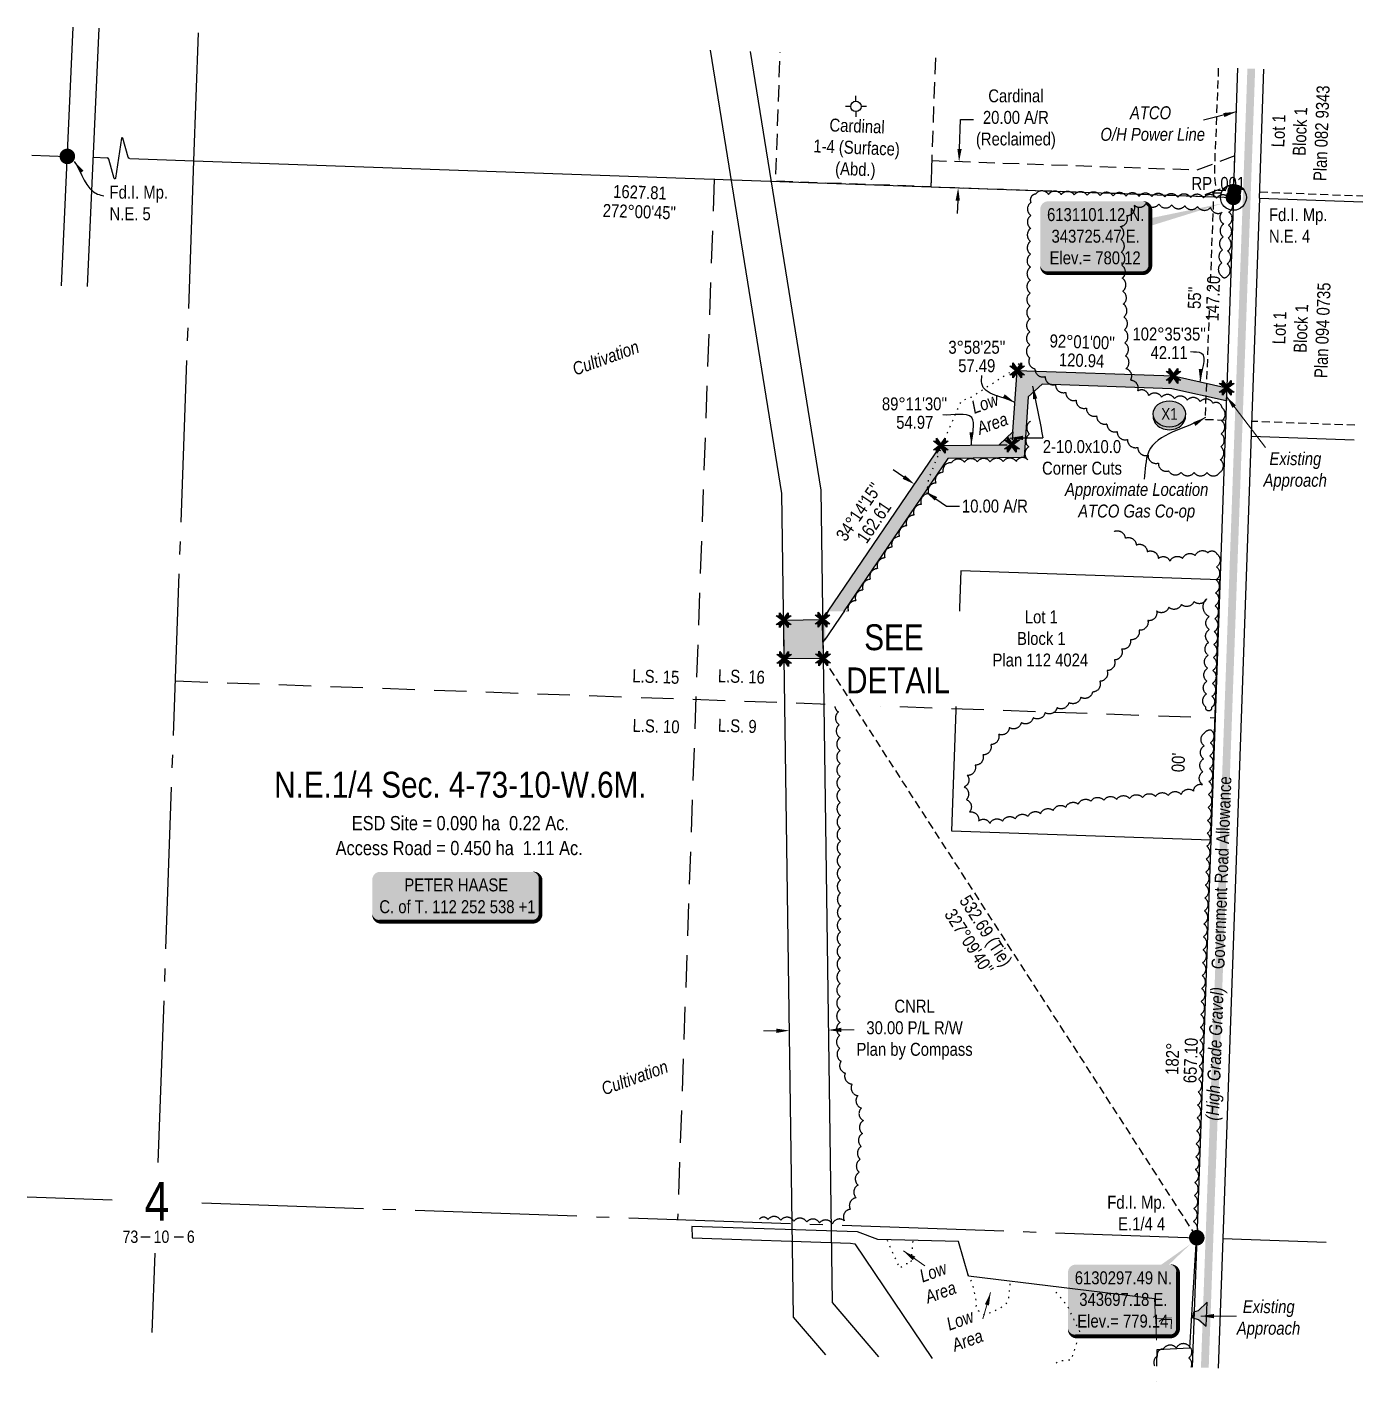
# Model space of a CAD drawing. Extents: x 342793 to 344772, y 6130186 to 6132169.
# Drawn here: x 342793 to 343826, y 6130186 to 6131233 of the extents above; entities that cross this region are included whole.
import ezdxf
from ezdxf.enums import TextEntityAlignment as Align

# ---------------------------------------------------------------- set-up
doc = ezdxf.new("R2010")
doc.units = 0
doc.header["$LTSCALE"] = 5
doc.header["$PDSIZE"] = 0.5
for name, pattern in [('0', [1, 1, 0]), ('foc-ACCESSROAD', [3.75, 2.5, -1.25]), ('foc-LSD', [8, 5, -3]), ('foc-QUARTERLINE', [33, 25, -3, 2, -3]), ('foc-TIELINE', [1.875, 1.25, -0.625]), ('foc-TOPO', [1, 0.2, -0.8]), ('foc-TRAV', [1.875, 1.25, -0.625]), ('POWERLINE5', [7.8, 2.4, -0.6, 0.6, -0.6, 0.6, -0.6, 2.4]), ('UG_PIPE', [1.875, 1.25, -0.625])]:
    doc.linetypes.add(name, pattern=pattern)
doc.layers.get('Defpoints').update_dxf_attribs({"color": 9})
for name, color, linetype in [('10', 1, 'Continuous'), ('35', 37, 'Continuous'), ('9', 3, 'Continuous'), ('AS-FENCE', 48, 'foc-FENCE'), ('AS-OWNER', 7, 'Continuous'), ('AS-PIPE-UG', 44, 'UG_PIPE'), ('AS-PIPE-UG-T', 44, 'Continuous'), ('AS-POWER', 104, 'foc-POWER'), ('AS-POWER-EXISTING', 72, 'POWERLINE5'), ('AS-POWER-T', 104, 'Continuous'), ('AS-ROADS', 254, 'Continuous'), ('C-RW', 13, 'Continuous'), ('C-SYMBOL', 7, 'Continuous'), ('DETAIL-T', 7, 'Continuous'), ('F-AR', 190, 'foc-ACCESSROAD'), ('F-WS', 190, 'foc-ACCESSROAD'), ('F-WS-S', 190, 'Continuous'), ('L-AREAREQUIRED', 7, 'Continuous'), ('L-BD', 7, 'Continuous'), ('L-MON', 1, 'Continuous'), ('L-QSEC', 8, 'foc-QUARTERLINE'), ('L-ROAD-T', 7, 'Continuous'), ('L-SEC', 7, 'Continuous'), ('L-SECLBL', 7, 'Continuous'), ('L-SECTION-LSD', 7, 'foc-LSD'), ('L-TIE', 7, 'foc-TIELINE'), ('L-TITLEDB', 4, 'Continuous'), ('P-CROSSINGS', 250, 'Continuous'), ('P-PROPOSED', 10, 'Continuous'), ('P-PROPOSED-H', 21, 'Continuous'), ('P-TRAV', 4, 'foc-TRAV'), ('P-TXT', 4, 'Continuous'), ('T-BUSH', 110, '0'), ('T-LOW-AREA', 48, 'foc-TOPO')]:
    doc.layers.add(name, color=color, linetype=linetype)
for name, color, linetype, lineweight in [('AS-GENERAL', 48, 'Continuous', 18), ('C-RW-T', 13, 'Continuous', 9), ('F-WS-T', 190, 'Continuous', 9), ('T-TEXT', 48, 'Continuous', 18)]:
    doc.layers.add(name, color=color, linetype=linetype, lineweight=lineweight)
doc.styles.add('100L', font='ARIALN.TTF', dxfattribs={"height": 11})
doc.styles.add('175L', font='ARIALN.TTF', dxfattribs={"height": 20})
doc.styles.add('80', font='ARIALN.TTF', dxfattribs={"height": 10})
doc.styles.add('80CG', font='ARIALN.TTF', dxfattribs={"height": 10})
doc.styles.add('80L', font='ARIALN.TTF', dxfattribs={"height": 10})
doc.styles.add('80LS', font='ARIALNI.TTF', dxfattribs={"height": 10})
doc.styles.add('Crossing', font='ARIALN.TTF', dxfattribs={"height": 10})
doc.styles.add('foc-LtypeFont', font='ARIALN.TTF', dxfattribs={"height": 7.35})
doc.styles.add('SIMPLEX', font='ARIALN.TTF')
doc.linetypes.add('foc-FENCE', pattern='A,10,-1,["X",foc-LtypeFont,S=0.2,R=0,X=-0.625,Y=-0.75],-1.24', length=12.24)
doc.linetypes.add('foc-POWER', pattern='A,6,-1,["P",foc-LtypeFont,S=0.2,R=0,X=-0.625,Y=-0.75],-1.24,4', length=12.24)
doc.dimstyles.new('Compass 5 000', dxfattribs={"dimscale": 5, "dimtxt": 9, "dimasz": 2, "dimexe": 0.2, "dimexo": 0.0625, "dimgap": 0.5, "dimtad": 0, "dimtih": 1, "dimtoh": 1, "dimzin": 0, "dimdsep": 46, "dimtxsty": '80CG', "dimcen": 0.1, "dimse1": 1, "dimse2": 1, "dimclrd": 256, "dimclrt": 256, "dimaunit": 1, "dimadec": 4, "dimazin": 0, "dimtfac": 0.06, "dimtofl": 0, "dimtmove": 0, "dimatfit": 1, "dimfxl": 0.2, "dimtolj": 1, "dimtzin": 0, "dimlwd": -1, "dimarcsym": 0})

# ---------------------------------------------------------------- blocks, each defined once
blk = doc.blocks.new('fdia')
at = {"color": 255, "const_width": 1}
blk.add_lwpolyline([(-0.5, 0, 1), (0.5, 0, 1)], format="xyb", close=True, dxfattribs=at)
blk = doc.blocks.new('Fdiaa')
blk.add_blockref('fdia', (0, 0))
blk = doc.blocks.new('fdib')
at = {"color": 1, "const_width": 1.6}
blk.add_lwpolyline([(-0.4, 0, 1), (0.4, 0, 1)], format="xyb", close=True, dxfattribs=at)
at = {"color": 1}
blk.add_circle((0, 0), 0.8, dxfattribs=at)
blk = doc.blocks.new('Fdibb')
blk.add_blockref('fdib', (0, 0))
blk = doc.blocks.new('fdicc')
for name in ['Fdibb', 'Fdiaa']:
    blk.add_blockref(name, (0, 0))
blk = doc.blocks.new('FDI')
blk.add_blockref('fdicc', (0, 0))
blk = doc.blocks.new('L-SECLBL')
at = {"layer": '9', "color": 7}
for p, q in [((-5.1, -27.8), (-12.3, -27.8)), ((20.7, -27.8), (13.5, -27.8))]:
    blk.add_line(p, q, dxfattribs=at)
at = {"layer": '10', "color": 2, "style": 'SIMPLEX'}
blk.add_attdef('SEC', text='', height=30, dxfattribs=at).set_placement((0, 0), align=Align.MIDDLE)
at = {"layer": '10', "color": 5, "style": '80L'}
blk.add_attdef('TWP', text='', height=9.5, dxfattribs=at).set_placement((-14.4, -27.4), align=Align.MIDDLE_RIGHT)
blk.add_attdef('RGE', text='', height=9.5, dxfattribs=at).set_placement((3.6, -27.4), align=Align.MIDDLE_CENTER)
blk.add_attdef('MER', text='', height=9.5, dxfattribs=at).set_placement((23.2, -27.4), align=Align.MIDDLE_LEFT)
blk = doc.blocks.new('Gabd')
for p, q in [((-0.81, 0), (-1.62, 0)), ((0, 0.81), (0, 1.62)), ((1.62, 0), (0.81, 0)), ((0, -0.81), (0, -1.62))]:
    blk.add_line(p, q)
blk.add_circle((0, 0), 0.8)
blk = doc.blocks.new('*D492')
at = {"layer": 'Defpoints', "color": 0, "transparency": 16777216}
for p in [(343532.7, 6131127.9), (343512.8, 6131108.6), (343532, 6131107.9)]:
    blk.add_point(p, dxfattribs=at)
at = {"layer": 'F-WS-S', "transparency": 16777216}
for p, q in [((343513.9, 6131138.6), (343514.7, 6131161.4)), ((343514.7, 6131161.4), (343524.7, 6131161.4)), ((343512.5, 6131098.6), (343512.1, 6131088.6))]:
    blk.add_line(p, q, dxfattribs=at)
for points in [[(343512.2, 6131138.6), (343515.5, 6131138.5), (343513.5, 6131128.6)], [(343510.8, 6131098.7), (343514.1, 6131098.5), (343512.8, 6131108.6)]]:
    blk.add_solid(points, dxfattribs=at)
at = {"layer": 'F-WS-S', "transparency": 16777216, "insert": (343557.4, 6131161.4), "char_height": 10, "attachment_point": 5, "style": '80CG'}
blk.add_mtext('\\A1;Cardinal\\P20.00 A/R\\P(Reclaimed)', dxfattribs=at)
blk = doc.blocks.new('*U489')
h = blk.add_hatch(color=59)
edge = h.paths.add_edge_path()
edge.add_line((-59, -20), (59, -20))
edge.add_arc((59, -14), 6, 270, 360)
edge.add_line((65, -14), (65, 12.5))
edge.add_arc((59, 12.5), 6, 0, 90)
edge.add_line((59, 18.5), (-59, 18.5))
edge.add_arc((-59, 12.5), 6, 90, 180)
edge.add_line((-65, 12.5), (-65, -14))
edge.add_arc((-59, -14), 6, 180, 270)
at = {"color": 1, "flags": 128}
blk.add_lwpolyline([(-59, -20, 3, 3, 0), (59, -20, 3, 3, 0.414214), (65, -14, 3, 3, 0), (65, 12.5, 3, 0, 0.414214), (59, 18.5, 0, 0, 0), (-59, 18.5, 0, 0, 0.414214), (-65, 12.5, 0, 0, 0), (-65, -14, 0, 3, 0.414214)], format="xyseb", close=True, dxfattribs=at)
blk.add_lwpolyline([(-35.2, -9.3, 0, 7.5, 0), (0, 0, 0, 0, 0)], format="xyseb", dxfattribs=at)
at = {"color": 1, "style": '80'}
blk.add_attdef('ENTER_TEXT_001', (-36, -5), '', height=10, dxfattribs=at)
blk = doc.blocks.new('POWERPOLE')
h = blk.add_hatch(color=255)
edge = h.paths.add_edge_path()
edge.add_arc((0, 0), 0.96, 0, 360)
at = {"linetype": 'Continuous'}
for p, q in [((0.68, -0.68), (-0.68, 0.68)), ((-0.68, -0.68), (0.68, 0.68))]:
    blk.add_line(p, q, dxfattribs=at)
blk.add_circle((0, 0), 0.96, dxfattribs=at)
blk = doc.blocks.new('linebrk')
blk.add_lwpolyline([(0, 0.00175, -0.346152), (-0.00019, 0.0015), (-0.00314, 0.00055, 0.772575), (-0.00312, 0.00036), (0.00312, -0.00036, -0.772575), (0.00314, -0.00055), (0.00019, -0.0015, 0.346152), (0, -0.00175)], format="xyb")
blk = doc.blocks.new('*U671')
h = blk.add_hatch(color=254)
edge = h.paths.add_edge_path()
edge.add_line((-36.5, -28.5), (36.5, -28.5))
edge.add_arc((36.5, -22.5), 6, 270, 360)
edge.add_line((42.5, -22.5), (42.5, 21))
edge.add_arc((36.5, 21), 6, 0, 90)
edge.add_line((36.5, 27), (-36.5, 27))
edge.add_arc((-36.5, 21), 6, 90, 180)
edge.add_line((-42.5, 21), (-42.5, -22.5))
edge.add_arc((-36.5, -22.5), 6, 180, 270)
at = {"color": 1, "flags": 128}
blk.add_lwpolyline([(-36.5, -28.5, 3, 3, 0), (36.5, -28.5, 3, 3, 0.414214), (42.5, -22.5, 3, 3, 0), (42.5, 21, 3, 0, 0.414214), (36.5, 27, 0, 0, 0), (-36.5, 27, 0, 0, 0.414214), (-42.5, 21, 0, 0, 0), (-42.5, -22.5, 0, 3, 0.414214)], format="xyseb", close=True, dxfattribs=at)
blk.add_lwpolyline([(99.4, 25.7, 0, 10, 0), (0, 0, 5, 5, 0)], format="xyseb", dxfattribs=at)
at = {"color": 1, "style": '80'}
blk.add_attdef('ENTER_TEXT_001', (-36, -5), '', height=10, dxfattribs=at)
blk = doc.blocks.new('*U536')
h = blk.add_hatch(color=254)
edge = h.paths.add_edge_path()
edge.add_line((-36.5, -28.5), (36.5, -28.5))
edge.add_arc((36.5, -22.5), 6, 270, 360)
edge.add_line((42.5, -22.5), (42.5, 21))
edge.add_arc((36.5, 21), 6, 0, 90)
edge.add_line((36.5, 27), (-36.5, 27))
edge.add_arc((-36.5, 21), 6, 90, 180)
edge.add_line((-42.5, 21), (-42.5, -22.5))
edge.add_arc((-36.5, -22.5), 6, 180, 270)
at = {"color": 1, "flags": 128}
blk.add_lwpolyline([(52.2, 42.9, 0, 10, 0), (0, 0, 5, 5, 0)], format="xyseb", dxfattribs=at)
blk.add_lwpolyline([(-36.5, -28.5, 3, 3, 0), (36.5, -28.5, 3, 3, 0.414214), (42.5, -22.5, 3, 3, 0), (42.5, 21, 3, 0, 0.414214), (36.5, 27, 0, 0, 0), (-36.5, 27, 0, 0, 0.414214), (-42.5, 21, 0, 0, 0), (-42.5, -22.5, 0, 3, 0.414214)], format="xyseb", close=True, dxfattribs=at)
at = {"color": 1, "style": '80'}
blk.add_attdef('ENTER_TEXT_001', (-36, -5), '', height=10, dxfattribs=at)
blk = doc.blocks.new('TEMP')
h = blk.add_hatch(color=255)
h.dxf.hatch_style = 1
h.paths.add_polyline_path([(0, 0.25), (-0.67, 1.15), (-0.67, 0.67), (-1.15, 0.67), (-0.25, 0), (-1.15, -0.67), (-0.67, -0.67), (-0.67, -1.15), (0, -0.25), (0.67, -1.15), (0.67, -0.67), (1.15, -0.67), (0.25, 0), (1.15, 0.67), (0.67, 0.67), (0.67, 1.15)])
h.paths.add_polyline_path([(0.57, 0.85), (0.57, 0.57), (0.85, 0.57), (0.08, 0), (0.85, -0.57), (0.57, -0.57), (0.57, -0.85), (0, -0.08), (-0.57, -0.85), (-0.57, -0.57), (-0.85, -0.57), (-0.08, 0), (-0.85, 0.57), (-0.57, 0.57), (-0.57, 0.85), (0, 0.08)], flags=16)
h = blk.add_hatch(color=1)
h.dxf.hatch_style = 1
h.paths.add_polyline_path([(0, 0.08), (-0.57, 0.85), (-0.57, 0.57), (-0.85, 0.57), (-0.08, 0), (-0.85, -0.57), (-0.57, -0.57), (-0.57, -0.85), (0, -0.08), (0.57, -0.85), (0.57, -0.57), (0.85, -0.57), (0.08, 0), (0.85, 0.57), (0.57, 0.57), (0.57, 0.85)])
at = {"color": 1}
for p, q in [((-0.08, 0), (0.08, 0)), ((0, 0.08), (0, -0.08))]:
    blk.add_line(p, q, dxfattribs=at)
at = {"color": 255, "flags": 128}
blk.add_lwpolyline([(-0.25, 0), (-1.15, 0.67), (-0.67, 0.67), (-0.67, 1.15), (0, 0.25), (0.67, 1.15), (0.67, 0.67), (1.15, 0.67), (0.25, 0), (1.15, -0.67), (0.67, -0.67), (0.67, -1.15), (0, -0.25), (-0.67, -1.15), (-0.67, -0.67), (-1.15, -0.67)], close=True, dxfattribs=at)
at = {"color": 1, "flags": 128}
blk.add_lwpolyline([(-0.08, 0), (-0.85, 0.57), (-0.57, 0.57), (-0.57, 0.85), (0, 0.08), (0.57, 0.85), (0.57, 0.57), (0.85, 0.57), (0.08, 0), (0.85, -0.57), (0.57, -0.57), (0.57, -0.85), (0, -0.08), (-0.57, -0.85), (-0.57, -0.57), (-0.85, -0.57)], close=True, dxfattribs=at)
blk = doc.blocks.new('*D677')
at = {"layer": 'C-RW-T', "transparency": 16777216}
for p, q in [((343372.4, 6130457.4), (343362.4, 6130457.2)), ((343422.4, 6130458.1), (343432.4, 6130458.2))]:
    blk.add_line(p, q, dxfattribs=at)
at = {"layer": 'C-RW-T', "linetype": 'Continuous', "transparency": 16777216}
for points in [[(343372.4, 6130459), (343372.4, 6130455.7), (343382.4, 6130457.5)], [(343422.4, 6130459.7), (343422.4, 6130456.4), (343412.4, 6130457.9)]]:
    blk.add_solid(points, dxfattribs=at)
at = {"layer": 'Defpoints', "color": 0, "linetype": 'Continuous', "transparency": 16777216}
for p in [(343381.6, 6130513.3), (343411.6, 6130513.7), (343412.4, 6130457.9)]:
    blk.add_point(p, dxfattribs=at)
at = {"layer": 'C-RW-T', "linetype": 'Continuous', "transparency": 16777216, "insert": (343479.1, 6130458.2), "char_height": 10, "attachment_point": 5, "style": '80CG'}
blk.add_mtext('\\A1;CNRL\\P30.00 P/L R/W\\PPlan by Compass', dxfattribs=at)
blk = doc.blocks.new('xing2')
h = blk.add_hatch(color=50)
h.dxf.hatch_style = 1
edge = h.paths.add_edge_path()
edge.add_ellipse((0, 0), major_axis=(-12.5, 0), ratio=0.816297, start_angle=0, end_angle=360)
h = blk.add_hatch(color=250)
h.dxf.hatch_style = 1
edge = h.paths.add_edge_path()
edge.add_ellipse((0, -2), major_axis=(-12.5, 0), ratio=0.816297, start_angle=0, end_angle=180)
edge.add_line((12.5, -2), (12.5, 0))
edge.add_ellipse((0, 0), major_axis=(-12.5, 0), ratio=0.816297, start_angle=0, end_angle=180, ccw=False)
edge.add_line((-12.5, 0), (-12.5, -2))
at = {"color": 250}
blk.add_ellipse((0, 0), major_axis=(-12.5, 0), ratio=0.816297, dxfattribs=at)
blk.add_ellipse((0, -2), major_axis=(-12.5, 0), ratio=0.816297, start_param=0, end_param=3.141593, dxfattribs=at)
at = {"color": 250, "style": 'Crossing'}
blk.add_attdef('CROSSING', text='', height=9, dxfattribs=at).set_placement((0.1, 0), align=Align.MIDDLE_CENTER)
at = {"color": 250, "style": 'Crossing', "flags": 1}
for tag, p in [('OWNER', (0.1, -12.5)), ('DESCRIPTION', (0.1, -25.8)), ('LOCATION', (0.1, -39.3)), ('DWG_REF', (0.1, -52.8))]:
    blk.add_attdef(tag, text='', height=9, dxfattribs=at).set_placement(p, align=Align.MIDDLE_CENTER)
blk = doc.blocks.new('*D681')
at = {"layer": 'Defpoints', "color": 0, "transparency": 16777216}
for p in [(343480.1, 6130880.9), (343487.4, 6130873.9), (343488.3, 6130875.3)]:
    blk.add_point(p, dxfattribs=at)
at = {"layer": 'P-TXT', "transparency": 16777216}
for p, q in [((343470.8, 6130885.1), (343462.6, 6130890.7)), ((343495.6, 6130868.2), (343503.9, 6130862.6)), ((343503.9, 6130862.6), (343513.9, 6130862.6))]:
    blk.add_line(p, q, dxfattribs=at)
for points in [[(343471.8, 6130886.5), (343469.9, 6130883.7), (343479.1, 6130879.5)], [(343496.6, 6130869.6), (343494.7, 6130866.9), (343487.4, 6130873.9)]]:
    blk.add_solid(points, dxfattribs=at)
at = {"layer": 'P-TXT', "transparency": 16777216, "insert": (343541.2, 6130862.6), "char_height": 10, "attachment_point": 5, "style": '80CG'}
blk.add_mtext('\\A1;10.00 A/R', dxfattribs=at)

msp = doc.modelspace()

# ---------------------------------------------------------------- hatches: boundary and pattern name
at = {"layer": 'AS-ROADS'}
h = msp.add_hatch(color=256, dxfattribs=at)
h.dxf.hatch_style = 1
h.paths.add_polyline_path([(343705.199, 6130247.677), (343698.313, 6130241.122), (343694.565, 6130239.885), (343693.984, 6130235.493), (343698.594, 6130234.241), (343704.534, 6130229.105)])
at = {"layer": 'P-PROPOSED-H'}
h = msp.add_hatch(color=256, dxfattribs=at)
h.dxf.hatch_style = 1
h.paths.add_polyline_path([(343719.93, 6130943.877), (343677.925, 6130953.261), (343577.657, 6130956.791), (343566.972, 6130947.169), (343563.714, 6130900.266), (343504.764, 6130899.434), (343408.199, 6130757.541), (343407.955, 6130774.952), (343499.423, 6130909.357), (343544.381, 6130909.992), (343555.071, 6130920.107), (343558.361, 6130967.474), (343679.202, 6130963.22), (343720.288, 6130954.042)])
h = msp.add_hatch(color=256, dxfattribs=at)
h.dxf.hatch_style = 1
h.paths.add_polyline_path([(343377.965, 6130774.532), (343407.955, 6130774.952), (343408.376, 6130744.962), (343378.385, 6130744.542)])

# ---------------------------------------------------------------- linework, layer by layer
at = {"layer": '35', "color": 3}
msp.add_circle((343725.466, 6131101.121), 10, dxfattribs=at)
at = {"layer": 'AS-FENCE', "flags": 128}
for points in [[(343664.473, 6130250.257), (343520.748, 6130267.801), (343513.115, 6130294.693), (343450.616, 6130296.187), (343435.051, 6130302.05), (343307.019, 6130306.24), (343307.252, 6130297.349), (343429.695, 6130293.213), (343433.051, 6130292.754), (343492.805, 6130204.193)], [(343666.236, 6130198.376), (343666.47, 6130211.262), (343691.686, 6130212.46), (343696.838, 6130296.816)]]:
    msp.add_lwpolyline(points, dxfattribs=at)
at = {"layer": 'AS-GENERAL', "flags": 128}
for points in [[(343664.473, 6130250.257), (343665.278, 6130235.167)], [(343665.491, 6130235.056), (343677.631, 6130235.493)], [(343665.949, 6130218.273), (343665.491, 6130235.056)], [(343677.439, 6130227.063), (343677.633, 6130234.375), (343669.953, 6130234.399), (343668.207, 6130232.783)]]:
    msp.add_lwpolyline(points, dxfattribs=at)
at = {"layer": 'AS-PIPE-UG', "flags": 128}
for points in [[(343719.4, 6130928.82), (343703.813, 6130929.402), (343710.451, 6131104.249), (343712.003, 6131109.684), (343711.112, 6131117.637), (343711.301, 6131131.361), (343712.338, 6131154.169), (343714.087, 6131201.419)], [(343713.333, 6131106.575), (343725.642, 6131106.105)], [(343745.74, 6131105.338), (343825.547, 6131102.293)], [(343819.309, 6130925.087), (343739.499, 6130928.069)]]:
    msp.add_lwpolyline(points, dxfattribs=at)
at = {"layer": 'AS-ROADS', "flags": 128}
msp.add_lwpolyline([(343739.281, 6131200.565, 5.999, 5.999, 0), (343737.216, 6131141.674, 5.999, 5.999, 0), (343703.389, 6130197.129, 5.999, 5.999, 0)], format="xyseb", dxfattribs=at)
msp.add_lwpolyline([(343705.199, 6130247.677), (343698.313, 6130241.122), (343694.565, 6130239.885), (343693.984, 6130235.493), (343698.594, 6130234.241), (343704.534, 6130229.105)], close=True, dxfattribs=at)
at = {"layer": 'C-RW', "flags": 128}
for points in [[(343410.512, 6130206.953), (343385.509, 6130236.252), (343376.595, 6130872.274), (343321.441, 6131214.73)], [(343351.988, 6131213.694), (343406.555, 6130874.882), (343415.348, 6130247.491), (343451.105, 6130205.592)]]:
    msp.add_lwpolyline(points, dxfattribs=at)
at = {"layer": 'F-AR', "flags": 128}
msp.add_lwpolyline([(343726.592, 6131133.149), (343697.205, 6131122.144), (343492.373, 6131129.326), (343491.671, 6131109.343), (343700.486, 6131102.021), (343725.831, 6131111.512)], close=True, dxfattribs=at)
at = {"layer": 'F-WS', "flags": 128}
msp.add_lwpolyline([(343495.169, 6131208.84), (343491.671, 6131109.343), (343371.771, 6131113.547), (343375.264, 6131212.905)], dxfattribs=at)
at = {"layer": 'L-QSEC'}
for p, q in [((342922.294, 6131129.339), (342925.799, 6131228.142)), ((342894.676, 6130355.637), (342922.294, 6131129.339)), ((342889.992, 6130224.414), (342892.18, 6130285.698))]:
    msp.add_line(p, q, dxfattribs=at)
at = {"layer": 'L-QSEC', "flags": 128}
for points in [[(342793.328, 6130329.175), (342859.169, 6130326.867)], [(342928.394, 6130324.441), (343697.175, 6130297.494)], [(343717.275, 6130296.789), (343797.092, 6130293.992)]]:
    msp.add_lwpolyline(points, dxfattribs=at)
at = {"layer": 'L-SEC'}
for p, q in [((343725.466, 6131101.121), (343728.98, 6131200.914)), ((343745.566, 6131100.413), (343749.081, 6131200.233)), ((342796.873, 6131133.745), (342824.424, 6131132.777)), ((342844.529, 6131132.071), (342855.303, 6131131.693)), ((342872.759, 6131131.079), (342922.294, 6131129.339)), ((342922.294, 6131129.339), (343725.466, 6131101.121)), ((343725.466, 6131101.121), (343697.175, 6130297.494)), ((343745.566, 6131100.413), (343717.275, 6130296.786)), ((343745.566, 6131100.415), (343825.382, 6131097.611)), ((343697.175, 6130297.494), (343693.655, 6130197.456)), ((343717.275, 6130296.787), (343713.756, 6130196.782))]:
    msp.add_line(p, q, dxfattribs=at)
at = {"layer": 'L-SEC', "flags": 128}
for points in [[(342819.851, 6131032.898), (342828.997, 6131232.656)], [(342839.956, 6131032.192), (342849.102, 6131231.95)]]:
    msp.add_lwpolyline(points, dxfattribs=at)
at = {"layer": 'L-SECTION-LSD', "flags": 128}
for points in [[(343324.246, 6131115.334), (343295.914, 6130311.559)], [(342907.952, 6130727.552), (343711.797, 6130699.129)]]:
    msp.add_lwpolyline(points, dxfattribs=at)
at = {"layer": 'L-TITLEDB', "flags": 128}
msp.add_lwpolyline([(343739.1, 6130916.749), (343818.917, 6130913.944)], dxfattribs=at)
msp.add_lwpolyline([(343715.062, 6130805.588), (343514.761, 6130812.627), (343507.706, 6130611.853), (343707.994, 6130604.814)], close=True, dxfattribs=at)
at = {"layer": 'P-TRAV'}
for p in [(343555.073, 6130920.109), (343544.381, 6130909.992)]:
    msp.add_line(p, (343554.38, 6130910.133), dxfattribs=at)
at = {"layer": 'T-BUSH', "flags": 128}
msp.add_lwpolyline([(343722.438, 6131100.346, 0.52056705), (343712.442, 6131100.566, 0.52056705), (343702.447, 6131100.786, 0.52056705), (343692.451, 6131101.006, 0.52056705), (343682.456, 6131101.226, 0.52056705), (343672.461, 6131101.447, 0.52056705), (343662.465, 6131101.667, 0.52056705), (343652.47, 6131101.887, 0.52056705), (343642.474, 6131102.107, 0.52056705), (343632.479, 6131102.327, 0.52056705), (343622.484, 6131102.547, 0.52056705), (343612.488, 6131102.767, 0.52056705), (343602.493, 6131102.987, 0.52056705), (343592.498, 6131103.207, 0.52056705), (343582.502, 6131103.427, 0.52056705), (343572.507, 6131103.648, 0.52056705), (343569.009, 6131097.174, 0.52056705), (343568.931, 6131087.176, 0.52056705), (343568.853, 6131077.179, 0.52056705), (343568.775, 6131067.181, 0.52056705), (343568.697, 6131057.184, 0.52056705), (343568.62, 6131047.186, 0.52056705), (343568.542, 6131037.189, 0.52056705), (343568.464, 6131027.191, 0.52056705), (343568.386, 6131017.194, 0.52056705), (343568.308, 6131007.196, 0.52056705), (343568.23, 6130997.199, 0.52056705), (343568.153, 6130987.201, 0.52056705), (343568.075, 6130977.204, 0.52056705), (343572.143, 6130968.731, 0.52056705), (343580.088, 6130962.662, 0.52056705), (343588.032, 6130956.593, 0.52056705), (343595.977, 6130950.523, 0.52056705), (343603.922, 6130944.454, 0.52056705), (343611.867, 6130938.385, 0.52056705), (343619.811, 6130932.315, 0.52056705), (343627.756, 6130926.246, 0.52056705), (343635.701, 6130920.177, 0.52056705), (343643.646, 6130914.107, 0.52056705), (343651.591, 6130908.038, 0.52056705), (343659.535, 6130901.969, 0.52056705), (343667.48, 6130895.899, 0.52056705), (343675.425, 6130889.83, 0.52056705), (343685.074, 6130888.729, 0.52056705), (343695.072, 6130888.641, 0.52056705), (343705.069, 6130888.554, 0.52056705), (343714.982, 6130888.555, 0.52056705), (343715.333, 6130898.547, 0.52056705), (343715.685, 6130908.538, 0.52056705), (343716.037, 6130918.53, 0.52056705), (343716.389, 6130928.521, 0.52056705), (343716.74, 6130938.513, 0.52056705), (343709.697, 6130942.154, 0.52056705), (343699.767, 6130943.315, 0.52056705), (343689.837, 6130944.476, 0.52056705), (343679.907, 6130945.637, 0.52056705), (343669.977, 6130946.798, 0.52056705), (343660.046, 6130947.96, 0.52056705), (343651.603, 6130951.584, 0.52056705), (343645.947, 6130959.828, 0.52056705), (343642.394, 6130968.771, 0.52056705), (343641.996, 6130978.761, 0.52056705), (343641.599, 6130988.751, 0.52056705), (343641.201, 6130998.74, 0.52056705), (343640.804, 6131008.73, 0.52056705), (343640.406, 6131018.72, 0.52056705), (343640.009, 6131028.71, 0.52056705), (343639.611, 6131038.7, 0.52056705), (343639.214, 6131048.69, 0.52056705), (343638.816, 6131058.68, 0.52056705), (343638.419, 6131068.67, 0.52056705), (343638.021, 6131078.66, 0.52056705), (343643.132, 6131087.026, 0.52056705), (343648.883, 6131095.205, 0.52056705), (343657.932, 6131096.516, 0.52056705), (343667.91, 6131095.893, 0.52056705), (343677.889, 6131095.269, 0.52056705), (343687.867, 6131094.646, 0.52056705), (343697.845, 6131094.023, 0.52056705), (343707.824, 6131093.4, 0.52056705), (343716.743, 6131089.635, 0.52056705), (343718.044, 6131080.541, 0.52056705), (343717.579, 6131070.554, 0.52056705), (343717.114, 6131060.567, 0.52056705), (343716.65, 6131050.58, 0.52056705), (343716.185, 6131040.593, 0.52056705), (343720.304, 6131039.751, 0.52056705), (343720.656, 6131049.743, 0.52056705), (343721.008, 6131059.734, 0.52056705), (343721.36, 6131069.726, 0.52056705), (343721.711, 6131079.717, 0.52056705), (343722.063, 6131089.709, 0.52056705)], format="xyb", close=True, dxfattribs=at)
for points in [[(343568.698, 6130928.266, 0.52056705), (343568.005, 6130918.292, 0.52056705), (343567.313, 6130908.319, 0.52056705), (343566.62, 6130898.345, 0.52056705), (343557.589, 6130897.183, 0.52056705), (343547.592, 6130897.042, 0.52056705), (343537.595, 6130896.901, 0.52056705), (343527.598, 6130896.76, 0.52056705), (343517.601, 6130896.619, 0.52056705), (343507.726, 6130896.156, 0.52056705), (343501.14, 6130888.752, 0.52056705), (343495.515, 6130880.487, 0.52056705), (343489.89, 6130872.222, 0.52056705), (343484.265, 6130863.956, 0.52056705), (343478.64, 6130855.691, 0.52056705), (343473.015, 6130847.426, 0.52056705), (343467.391, 6130839.16, 0.52056705), (343461.766, 6130830.895, 0.52056705), (343456.141, 6130822.63, 0.52056705), (343450.516, 6130814.364, 0.52056705), (343444.891, 6130806.099, 0.52056705), (343439.266, 6130797.834, 0.52056705), (343433.641, 6130789.568, 0.52056705), (343428.016, 6130781.303, 0.52056705), (343422.391, 6130773.037, 0.52056705), (343420.241, 6130763.432, 0.52056705), (343418.862, 6130753.53, 0.52056705), (343417.745, 6130743.618, 0.52056705), (343418.374, 6130733.64, 0.52056705), (343419.004, 6130723.662, 0.52056705), (343419.634, 6130713.684, 0.52056705), (343420.264, 6130703.706, 0.52056705), (343420.893, 6130693.728, 0.52056705), (343421.523, 6130683.75, 0.52056705), (343421.566, 6130673.753, 0.52056705), (343421.605, 6130663.755, 0.52056705), (343421.644, 6130653.757, 0.52056705), (343421.684, 6130643.76, 0.52056705), (343421.723, 6130633.762, 0.52056705), (343421.762, 6130623.764, 0.52056705), (343421.801, 6130613.766, 0.52056705), (343421.84, 6130603.769, 0.52056705), (343421.879, 6130593.771, 0.52056705), (343421.919, 6130583.773, 0.52056705), (343421.958, 6130573.776, 0.52056705), (343421.997, 6130563.778, 0.52056705), (343422.036, 6130553.78, 0.52056705), (343422.007, 6130543.782, 0.52056705), (343421.939, 6130533.785, 0.52056705), (343421.871, 6130523.787, 0.52056705), (343421.803, 6130513.79, 0.52056705), (343421.735, 6130503.792, 0.52056705), (343421.667, 6130493.795, 0.52056705), (343421.599, 6130483.797, 0.52056705), (343421.531, 6130473.799, 0.52056705), (343421.462, 6130463.802, 0.52056705), (343421.394, 6130453.804, 0.52056705), (343421.326, 6130443.807, 0.52056705), (343422.305, 6130433.867, 0.52056705), (343425.529, 6130424.661, 0.52056705), (343430.837, 6130416.188, 0.52056705), (343435.144, 6130407.265, 0.52056705), (343437.984, 6130397.679, 0.52056705), (343439.527, 6130387.956, 0.52056705), (343438.742, 6130377.989, 0.52056705), (343437.956, 6130368.022, 0.52056705), (343437.131, 6130358.059, 0.52056705), (343436.296, 6130348.096, 0.52056705), (343435.461, 6130338.133, 0.52056705), (343433.995, 6130328.353, 0.52056705), (343429.371, 6130319.489, 0.52056705), (343424.747, 6130310.625, 0.52056705), (343415.685, 6130308.233, 0.52056705), (343405.713, 6130308.94, 0.52056705), (343395.74, 6130309.647, 0.52056705), (343385.767, 6130310.355, 0.52056705), (343375.794, 6130311.062, 0.52056705), (343365.807, 6130311.51, 0.52056705), (343359.213, 6130311.784, 0.52056705)], [(343633.314, 6130843.07, -0.52056705), (343641.858, 6130837.876, -0.52056705), (343650.401, 6130832.683, -0.52056705), (343658.944, 6130827.49, -0.52056705), (343667.487, 6130822.296, -0.52056705), (343676.499, 6130819.999, -0.52056705), (343686.245, 6130822.229, -0.52056705), (343695.991, 6130824.459, -0.52056705), (343705.737, 6130826.69, -0.52056705), (343712.768, 6130825.633, -0.52056705), (343712.418, 6130815.641, -0.52056705), (343712.069, 6130805.65, -0.52056705), (343711.719, 6130795.658, -0.52056705), (343711.37, 6130785.666, -0.52056705), (343711.02, 6130775.675, -0.52056705), (343710.671, 6130765.683, -0.52056705), (343710.321, 6130755.691, -0.52056705), (343709.972, 6130745.7, -0.52056705), (343709.622, 6130735.708, -0.52056705), (343709.273, 6130725.716, -0.52056705), (343708.923, 6130715.725, -0.52056705), (343708.624, 6130707.176, -0.52056705)], [(343708.624, 6130707.176, -1.29252779), (343704.16, 6130707.425, -0.52056705), (343704.604, 6130717.413, -0.52056705), (343705.048, 6130727.401, -0.52056705), (343705.492, 6130737.389, -0.52056705), (343705.936, 6130747.377, -0.52056705), (343706.381, 6130757.364, -0.52056705), (343706.825, 6130767.352, -0.52056705), (343706.709, 6130777.313, -0.52056705), (343704.745, 6130791.058, -0.52056705), (343694.991, 6130788.861, -0.52056705), (343685.238, 6130786.664, -0.52056705), (343675.484, 6130784.467, -0.52056705), (343666.148, 6130781.55, -0.52056705), (343659.379, 6130774.192, -0.52056705), (343652.611, 6130766.833, -0.52056705), (343645.842, 6130759.475, -0.52056705), (343639.122, 6130752.079, -0.52056705), (343633.495, 6130743.815, -0.52056705), (343627.868, 6130735.551, -0.52056705), (343622.241, 6130727.287, -0.52056705), (343616.613, 6130719.023, -0.52056705), (343607.507, 6130714.935, -0.52056705), (343598.363, 6130710.893, -0.52056705), (343589.188, 6130706.923, -0.52056705), (343579.964, 6130703.066, -0.52056705), (343570.74, 6130699.209, -0.52056705), (343561.516, 6130695.352, -0.52056705), (343552.292, 6130691.496, -0.52056705), (343543.987, 6130686.453, -0.52056705), (343537.954, 6130678.481, -0.52056705), (343531.92, 6130670.509, -0.52056705), (343525.887, 6130662.537, -0.52056705), (343519.854, 6130654.565, -0.52056705), (343517.356, 6130645.75, -0.52056705), (343519.146, 6130635.914, -0.52056705), (343521.531, 6130626.39, -0.52056705), (343528.602, 6130619.322, -0.52056705), (343537.31, 6130617.493, -0.52056705), (343547.146, 6130619.28, -0.52056705), (343556.983, 6130621.068, -0.52056705), (343566.82, 6130622.855, -0.52056705), (343576.557, 6130625.103, -0.52056705), (343586.257, 6130627.527, -0.52056705), (343595.957, 6130629.95, -0.52056705), (343605.656, 6130632.374, -0.52056705), (343615.373, 6130634.691, -0.52056705), (343625.347, 6130635.374, -0.52056705), (343635.321, 6130636.057, -0.52056705), (343645.296, 6130636.74, -0.52056705), (343655.265, 6130637.494, -0.52056705), (343665.231, 6130638.291, -0.52056705), (343675.197, 6130639.087, -0.52056705), (343685.151, 6130639.953, -0.52056705), (343694.812, 6130642.528, -0.52056705), (343701.495, 6130647.497, -0.52056705), (343701.939, 6130657.485, -0.52056705), (343702.383, 6130667.473, -0.52056705), (343702.827, 6130677.461, -0.52056705), (343703.271, 6130687.449, -0.27792056), (343707.985, 6130689.81, -0.13844918)], [(343707.985, 6130689.81, -0.52056705), (343707.633, 6130679.819, -0.52056705), (343707.281, 6130669.827, -0.52056705), (343706.93, 6130659.836, -0.52056705), (343706.578, 6130649.844, -0.52056705), (343706.226, 6130639.852, -0.52056705), (343705.874, 6130629.861, -0.52056705), (343705.523, 6130619.869, -0.52056705), (343705.171, 6130609.877, -0.52056705), (343704.819, 6130599.886, -0.52056705), (343704.468, 6130589.894, -0.52056705), (343704.116, 6130579.903, -0.52056705), (343703.764, 6130569.911, -0.52056705), (343703.412, 6130559.919, -0.52056705), (343703.061, 6130549.928, -0.52056705), (343702.709, 6130539.936, -0.52056705), (343702.357, 6130529.945, -0.52056705), (343702.005, 6130519.953, -0.52056705), (343701.654, 6130509.961, -0.52056705), (343701.302, 6130499.97, -0.52056705), (343700.95, 6130489.978, -0.52056705), (343700.598, 6130479.987, -0.52056705), (343700.247, 6130469.995, -0.52056705), (343699.895, 6130460.003, -0.52056705), (343699.543, 6130450.012, -0.52056705), (343699.191, 6130440.02, -0.52056705), (343698.84, 6130430.028, -0.52056705), (343698.488, 6130420.037, -0.52056705), (343698.136, 6130410.045, -0.52056705), (343697.784, 6130400.054, -0.52056705), (343697.433, 6130390.062, -0.52056705), (343697.081, 6130380.07, -0.52056705), (343696.729, 6130370.079, -0.52056705), (343696.377, 6130360.087, -0.52056705), (343696.026, 6130350.096, -0.52056705), (343695.674, 6130340.104, -0.52056705), (343695.322, 6130330.112, -0.52056705), (343694.97, 6130320.121, -0.52056705), (343694.619, 6130310.129, -0.52056705), (343694.178, 6130297.6, -0.52056705)], [(343692.878, 6130197.482, 0.34104822), (343690.907, 6130204.674, 0.52056705), (343691.226, 6130213.722, 0.52056705), (343681.321, 6130212.361, 0.52056705), (343671.381, 6130211.512, 0.52056705), (343666.65, 6130206.119, 0.37204197), (343664.511, 6130198.433, 0.37204197)], [(343666.015, 6130186.25, 0.00816981), (343666.174, 6130186.129)]]:
    msp.add_lwpolyline(points, format="xyb", dxfattribs=at)
at = {"layer": 'T-LOW-AREA', "flags": 128}
for points in [[(343559.849, 6130972.811), (343551.793, 6130965.266), (343522.66, 6130946.557), (343514.904, 6130943.774), (343504.373, 6130919.19), (343489.813, 6130883.66), (343488.856, 6130876.559)], [(343457.812, 6130295.705), (343467.546, 6130273.96), (343472.871, 6130277.686), (343476.413, 6130277.813), (343477.961, 6130295.085)], [(343519.895, 6130269.086), (343523.445, 6130263.083), (343526.791, 6130248.096), (343526.406, 6130242.49), (343533.24, 6130237.914), (343540.395, 6130240.827), (343549.38, 6130245.652), (343551.705, 6130249.401), (343553.143, 6130262.799)], [(343588.424, 6130200.986), (343591.361, 6130202.571), (343600.468, 6130203.315), (343606.974, 6130224.594), (343597.359, 6130244.617), (343586.181, 6130258.457)]]:
    msp.add_lwpolyline(points, dxfattribs=at)

# ---------------------------------------------------------------- block references
at = {"layer": 'AS-OWNER'}
ref = msp.add_blockref('*U489', (343125.095, 6130561.625), dxfattribs=dict(at, xscale=0.99978011, yscale=0.99978011, zscale=0.99978011))
ref.add_attrib('ENTER_TEXT_001', 'PETER HAASE', (343084.872, 6130565.043), dxfattribs={"layer": '0', "color": 1, "height": 9.9978, "style": '80'})
ref.add_attrib('ENTER_TEXT_002', 'C. of T. 112 252 538 +1', (343065.541, 6130548.203), dxfattribs={"layer": '0', "color": 1, "height": 9.9978, "style": '80'})
at = {"layer": 'AS-POWER-EXISTING'}
for p, xscale, yscale, zscale in [((343726.254, 6131106.024), 4.999999999999922, 4.999999999999922, 4.999999999999922), ((343726.254, 6131106.024), 4.999999999999924, 4.999999999999924, 4.999999999999924), ((343726.258, 6131106.142), 4.998900549999922, 4.998900549999922, 4.998900549999922)]:
    msp.add_blockref('POWERPOLE', p, dxfattribs=dict(at, xscale=xscale, yscale=yscale, zscale=zscale))
at = {"layer": 'DETAIL-T'}
ref = msp.add_blockref('*U671', (343618.765, 6131071.065), dxfattribs=dict(at, xscale=0.99978011, yscale=0.99978011, zscale=0.99978011))
ref.add_attrib('ENTER_TEXT_001', '6131101.12 N.', (343581.478, 6131082.835), dxfattribs={"layer": '0', "color": 1, "height": 9.9978, "style": '80'})
ref.add_attrib('ENTER_TEXT_002', '343725.47 E.', (343584.953, 6131066.131), dxfattribs={"layer": '0', "color": 1, "height": 9.9978, "style": '80'})
ref.add_attrib('ENTER_TEXT_003', 'Elev.= 780.12', (343583.428, 6131049.427), dxfattribs={"layer": '0', "color": 1, "height": 9.9978, "style": '80'})
ref = msp.add_blockref('*U536', (343640.19, 6130249.781), dxfattribs=dict(at, xscale=0.99978011, yscale=0.99978011, zscale=0.99978011))
ref.add_attrib('ENTER_TEXT_001', '6130297.49 N.', (343602.902, 6130261.551), dxfattribs={"layer": '0', "color": 1, "height": 9.9978, "style": '80'})
ref.add_attrib('ENTER_TEXT_002', '343697.18 E.', (343606.377, 6130244.847), dxfattribs={"layer": '0', "color": 1, "height": 9.9978, "style": '80'})
ref.add_attrib('ENTER_TEXT_003', 'Elev.= 779.14', (343604.832, 6130228.143), dxfattribs={"layer": '0', "color": 1, "height": 9.9978, "style": '80'})
at = {"layer": 'F-WS-S', "xscale": 4.998900549999922, "yscale": 4.998900549999922, "zscale": 0.1968071082677136}
msp.add_blockref('Gabd', (343433.829, 6131171.395), dxfattribs=at)
at = {"layer": 'L-MON'}
for name, p, xscale, yscale, zscale in [('FDI', (342824.424, 6131132.777), 4.999999999999924, 4.999999999999924, 4.999999999999924), ('FDI', (343725.466, 6131101.121), 4.999999999999913, 4.999999999999913, 4.999999999999913), ('TEMP', (343554.38, 6130910.133), 4.999999999999996, 4.999999999999996, 4.999999999999996), ('FDI', (343697.175, 6130297.494), 4.999999999999913, 4.999999999999913, 4.999999999999913), ('FDI', (343697.175, 6130297.494), 4.999999999999924, 4.999999999999924, 4.999999999999924)]:
    msp.add_blockref(name, p, dxfattribs=dict(at, xscale=xscale, yscale=yscale, zscale=zscale))
at = {"layer": 'L-MON', "linetype": 'Continuous', "xscale": 4.999999999999998, "yscale": 4.999999999999998, "zscale": 4.999999999999998}
for p in [(343558.361, 6130967.474), (343679.202, 6130963.22), (343720.288, 6130954.042), (343499.423, 6130909.357)]:
    msp.add_blockref('TEMP', p, dxfattribs=at)
at = {"layer": 'L-MON', "color": 3, "linetype": 'Continuous', "xscale": 4.998900549999997, "yscale": 4.998900549999997, "zscale": 4.998900549999997}
msp.add_blockref('TEMP', (343377.965, 6130774.532), dxfattribs=at)
at = {"layer": 'L-SEC', "xscale": 4998.900549999928, "yscale": 4998.900549999928, "zscale": 4998.900549999928, "rotation": 267.9878499650039}
msp.add_blockref('linebrk', (342864.031, 6131131.386), dxfattribs=at)
at = {"layer": 'L-SECLBL', "xscale": 0.99978011, "yscale": 0.99978011, "zscale": 0.99978011}
msp.add_blockref('L-SECLBL', (342893.606, 6130325.66), dxfattribs=at).add_auto_attribs({'SEC': '4', 'TWP': '73', 'RGE': '10', 'MER': '6'})
at = {"layer": 'P-CROSSINGS', "xscale": 0.99978011, "yscale": 0.99978011, "zscale": 0.99978011}
msp.add_blockref('xing2', (343675.946, 6130933.813), dxfattribs=at).add_auto_attribs({'CROSSING': 'X1'})

# ---------------------------------------------------------------- texts
at = {"layer": '35', "color": 3, "style": '80'}
msp.add_attdef('RP_001', (343693.105, 6131106.875), 'RP', height=10, dxfattribs=at)
at = {"layer": 'AS-PIPE-UG-T', "insert": (343588.838, 6130880.506), "char_height": 9.9978, "attachment_point": 1, "style": '80L'}
msp.add_mtext_dynamic_manual_height_columns('\\pi6.5014;{\\fArial Narrow|b0|i1|c0|p34;Approximate Location\\P\\pi16.687;ATCO Gas Co-op}', width=123.51053, gutter_width=49.989, heights=[0], dxfattribs=at)
at = {"layer": 'AS-POWER-T', "insert": (343619.467, 6131171.491), "char_height": 9.9978, "attachment_point": 1, "style": '80L'}
msp.add_mtext_dynamic_manual_height_columns('\\pi26.053;{\\fArial Narrow|b0|i1|c0|p34;ATCO\\P\\pi0.059209; O/H Power Line}', width=83.85853, gutter_width=49.989, heights=[0], dxfattribs=at)
at = {"layer": 'C-SYMBOL', "color": 3, "style": '175L'}
msp.add_text('N.E.1/4 Sec. 4-73-10-W.6M.', height=19.9956, dxfattribs=at).set_placement((343128.127, 6130631.443), align=Align.BOTTOM_CENTER)
at = {"layer": 'F-WS-T', "insert": (343401.121, 6131162.603), "char_height": 9.9978, "attachment_point": 1, "rotation": 357.720862, "style": '80LS'}
msp.add_mtext_dynamic_manual_height_columns('\\pi12.486;{\\fArial Narrow|b0|i0|c0|p34;Cardinal\\P\\pi0.66377;1-4 (Surface)\\P\\pi18.218;(Abd.)}', width=66.23823, gutter_width=49.989, heights=[0], dxfattribs=at)
at = {"layer": 'L-AREAREQUIRED', "color": 5, "style": '100L'}
for s, p in [('ESD Site = 0.090 ha  0.22 Ac.', (343128.127, 6130608.948)), ('Access Road = 0.450 ha  1.11 Ac.', (343127.226, 6130589.727))]:
    msp.add_text(s, height=10.99758, dxfattribs=at).set_placement(p, align=Align.BOTTOM_CENTER)
at = {"layer": 'L-BD', "style": '80L'}
for s, height, rotation, p in [('1627.81', 9.9978, 357.98785, (343266.922, 6131105.1)), ('272°00\'45"', 9.9978, 357.98785, (343266.395, 6131090.112)), ("55''", 9.9978, 87.9838, (343695.492, 6131023.53)), ("92°01'00''", 9.9978, 357.9838, (343608.69, 6130989.462)), ('120.94', 9.9978, 357.9838, (343608.188, 6130975.224)), ("34°14'15''", 9.9978, 55.763, (343435.943, 6130858.282)), ('162.61', 9.9978, 55.763, (343447.721, 6130850.267)), ("00'", 9.9978, 87.9838, (343682.856, 6130664.614)), ('532.69 (Tie)', 10, 302.8385, (343533.242, 6130533.975)), ("327°09'40''", 10, 302.8385, (343521.269, 6130526.247))]:
    msp.add_text(s, height=height, rotation=rotation, dxfattribs=at).set_placement(p, align=Align.MIDDLE)
for s, p in [("102°35'35''", (343675.883, 6130995.591)), ("3°58'25''", (343527.252, 6130985.357)), ('42.11', (343675.814, 6130981.344)), ('57.49', (343527.16, 6130971.111)), ("89°11'30''", (343479.057, 6130941.621)), ('54.97', (343479.258, 6130927.376))]:
    msp.add_text(s, height=9.9978, dxfattribs=at).set_placement(p, align=Align.MIDDLE)
at = {"layer": 'L-BD', "linetype": 'Continuous', "style": '80L'}
msp.add_text('182°', height=9.9978, rotation=87.9838, dxfattribs=at).set_placement((343678.282, 6130435.717), align=Align.MIDDLE)
at = {"layer": 'L-MON', "char_height": 9.9978, "attachment_point": 1, "style": '80L'}
for s, width, insert in [('Fd.I. Mp.\\PN.E. 5', 44.31945, (342857.039, 6131110.129)), ('Fd.I. Mp.\\PN.E. 4', 44.3292, (343752.967, 6131092.758)), ('\\pi1.0713;Fd.I. Mp.\\P\\pi9.5006;E.1/4 4', 44.3292, (343626.933, 6130329.868))]:
    msp.add_mtext_dynamic_manual_height_columns(s, width=width, gutter_width=50, heights=[0], dxfattribs=dict(at, insert=insert))
at = {"layer": 'L-ROAD-T', "style": '80L'}
msp.add_text('Government Road Allowance', height=9.9978, rotation=87.891676, dxfattribs=at).set_placement((343716.232, 6130579.442), align=Align.MIDDLE_CENTER)
at = {"layer": 'L-TITLEDB', "char_height": 9.9978, "attachment_point": 1, "style": '80L'}
for s, insert, rotation in [('\\pi25.437;Lot 1\\P\\pi19.408;Block 1\\P\\pi0.47964;Plan 082 9343', (343753.926, 6131114.615), 87.983362), ('\\pi25.437;Lot 1\\P\\pi19.408;Block 1\\P\\pi0.44554;Plan 094 0735', (343754.662, 6130962.449), 87.983784)]:
    msp.add_mtext_dynamic_manual_height_columns(s, width=73.41264, gutter_width=49.989, heights=[0], dxfattribs=dict(at, insert=insert, rotation=rotation))
at = {"layer": 'L-TITLEDB', "insert": (343538.874, 6130782.077), "char_height": 9.9978, "attachment_point": 1, "style": '80L'}
msp.add_mtext_dynamic_manual_height_columns('\\pi25.437;Lot 1\\P\\pi19.408;Block 1\\P\\pi0.48986;Plan 112 4024', width=73.41264, gutter_width=49.989, heights=[0], dxfattribs=at)
at = {"layer": 'P-TXT', "insert": (343608.468, 6130900.227), "char_height": 9.9978, "attachment_point": 5, "style": '80CG'}
msp.add_mtext('\\A1;2-10.0x10.0\\PCorner Cuts', dxfattribs=at)
at = {"layer": 'T-TEXT', "style": '80LS'}
for s, rotation, p in [('Cultivation', 20, (343240.391, 6130977.185)), ('(High Grade Gravel)', 87.891676, (343711.082, 6130439.568)), ('Cultivation', 20, (343262.759, 6130421.229))]:
    msp.add_text(s, height=9.9978, rotation=rotation, dxfattribs=at).set_placement(p, align=Align.MIDDLE_CENTER)
at = {"layer": 'T-TEXT', "char_height": 9.9978, "width": 24.07151, "attachment_point": 2, "rotation": 20, "style": '80LS'}
for insert in [(343531.745, 6130946.81), (343491.753, 6130275.781), (343512.509, 6130238.602)]:
    msp.add_mtext('Low \\PArea', dxfattribs=dict(at, insert=insert))
at = {"layer": 'T-TEXT', "attachment_point": 1, "style": '80L'}
for s, width, insert, char_height in [('\\pi4.6611;{\\fArial Narrow|b0|i1|c0|p34;Existing\\P\\pi0.055348;Approach}', 48.84096, (343748.651, 6130904.281), 9.9956), ('\\pi-12.287;{\\fArial Narrow|b0|i1|c0|p34;Existing\\P\\pi-16.894;Approach}', 14.95313, (343745.008, 6130249.26), 9.9978)]:
    msp.add_mtext_dynamic_manual_height_columns(s, width=width, gutter_width=49.989, heights=[0], dxfattribs=dict(at, insert=insert, char_height=char_height))

# ---------------------------------------------------------------- dimensions: what is measured, and where the dimension line sits
at = {"layer": 'C-RW-T', "linetype": 'Continuous'}
dim = msp.add_linear_dim(base=(343412.399, 6130457.922), p1=(343381.626, 6130513.326), p2=(343411.616, 6130513.746), angle=0.802986, text='CNRL\\P30.00 P/L R/W\\PPlan by Compass', dimstyle='Compass 5 000', dxfattribs=at)
dim.commit()
dim.dimension.update_dxf_attribs({"geometry": '*D677', "text_midpoint": (343479.126, 6130458.202), "dimtype": 161})
at = {"layer": 'F-WS-S'}
dim = msp.add_linear_dim(base=(343512.826, 6131108.601), p1=(343532.652, 6131127.914), p2=(343531.951, 6131107.931), angle=267.991699, text='Cardinal\\P20.00 A/R\\P(Reclaimed)', dimstyle='Compass 5 000', dxfattribs=at)
dim.commit()
dim.dimension.update_dxf_attribs({"geometry": '*D492', "text_midpoint": (343557.356, 6131161.435), "dimtype": 161})
at = {"layer": 'P-TXT'}
dim = msp.add_aligned_dim(p1=(343480.054, 6130880.896), p2=(343488.32, 6130875.271), distance=-1.693, text='10.00 A/R', dimstyle='Compass 5 000', dxfattribs=at)
dim.commit()
dim.dimension.update_dxf_attribs({"geometry": '*D681', "text_midpoint": (343541.184, 6130862.619)})

# ---------------------------------------------------------------- leaders
at = {"layer": 'AS-PIPE-UG-T', "path_type": 1}
msp.add_leader([(343703.88, 6130931.178), (343659.884, 6130904.418), (343656.417, 6130883.396)], dimstyle='Compass 5 000', override={"dimgap": 0.5, "dimtad": 0}, dxfattribs=at)
at = {"layer": 'AS-POWER'}
msp.add_leader([(343727.793, 6131167.209), (343702.395, 6131160.695)], dimstyle='Compass 5 000', dxfattribs=at)
at = {"layer": 'L-BD', "path_type": 1}
for points in [[(343699.862, 6130958.605), (343700.918, 6130980.595), (343692.433, 6130981.764)], [(343556.635, 6130942.633), (343530.963, 6130957.316), (343531.075, 6130963.596)], [(343523.003, 6130909.69), (343523.267, 6130931.158), (343501.065, 6130933.099)]]:
    msp.add_leader(points, dimstyle='Compass 5 000', override={"dimgap": 0.5, "dimtad": 0}, dxfattribs=at)
at = {"layer": 'L-MON', "path_type": 1}
msp.add_leader([(342829.834, 6131128.889), (342847.767, 6131103.614), (342852.734, 6131102.26)], dimstyle='Compass 5 000', override={"dimgap": 0.5, "dimtad": 0}, dxfattribs=at)
at = {"layer": 'P-TXT', "path_type": 1}
for points in [[(343570.348, 6130955.364), (343578.295, 6130915.486)], [(343552.846, 6130915.249), (343578.295, 6130915.486)]]:
    msp.add_leader(points, dimstyle='Compass 5 000', override={"dimgap": 0.5, "dimtad": 0}, dxfattribs=at)
at = {"layer": 'T-TEXT'}
for points in [[(343720.054, 6130947.413), (343750.331, 6130907.846)], [(343470.521, 6130287.261), (343486.936, 6130275.723)], [(343537.875, 6130255.237), (343531.835, 6130234.825)], [(343700.378, 6130236.937), (343727.954, 6130236.937)]]:
    msp.add_leader(points, dimstyle='Compass 5 000', dxfattribs=at)

# ---------------------------------------------------------------- next in the draw order: texts
at = {"layer": 'DETAIL-T', "color": 3, "insert": (343463.13, 6130744.678), "char_height": 19.9956, "width": 85.89734, "attachment_point": 5, "style": '80CG', "bg_fill": 2}
msp.add_mtext('SEE\\P DETAIL', dxfattribs=at)
at = {"layer": 'L-BD', "linetype": 'Continuous', "char_height": 9.9978, "rotation": 87.9838, "style": '80L', "bg_fill": 3, "box_fill_scale": 1.15, "bg_fill_color": 256, "bg_fill_true_color": 256, "bg_fill_transparency": 0}
for s, insert, width, attachment_point in [('147.20', (343709.73, 6131023.028), 11.43544, 5), ('657.10', (343687.43, 6130434.562), 35.9299, 2)]:
    msp.add_mtext(s, dxfattribs=dict(at, insert=insert, width=width, attachment_point=attachment_point))
at = {"layer": 'L-SECTION-LSD', "char_height": 9.9978, "attachment_point": 1, "rotation": 357.974973, "style": '100L', "bg_fill": 3, "box_fill_scale": 1.5, "bg_fill_color": 256, "bg_fill_transparency": 0}
for s, width, insert in [('\\pi1.8454;L.S. 15', 36.85134, (343259.38, 6130736.66)), ('L.S. 16', 36.93331, (343327.324, 6130736.66)), ('\\pi2.0286;L.S. 10', 36.94592, (343259.38, 6130698.383)), ('L.S. 9', 30.52057, (343327.324, 6130698.383))]:
    msp.add_mtext_dynamic_manual_height_columns(s, width=width, gutter_width=54.988, heights=[0], dxfattribs=dict(at, insert=insert))

# ---------------------------------------------------------------- next in the draw order: linework, layer by layer
at = {"layer": 'L-TIE'}
msp.add_line((343408.376, 6130744.962), (343697.175, 6130297.494), dxfattribs=at)
at = {"layer": 'P-PROPOSED', "flags": 128}
for points in [[(343719.93, 6130943.877), (343677.925, 6130953.261), (343577.657, 6130956.791), (343566.972, 6130947.169), (343563.714, 6130900.266), (343504.764, 6130899.434), (343408.199, 6130757.541), (343407.955, 6130774.952), (343499.423, 6130909.357), (343544.381, 6130909.992), (343555.071, 6130920.107), (343558.361, 6130967.474), (343679.202, 6130963.22), (343720.288, 6130954.042)], [(343377.965, 6130774.532), (343407.955, 6130774.952), (343408.376, 6130744.962), (343378.385, 6130744.542)]]:
    msp.add_lwpolyline(points, close=True, dxfattribs=at)

# ---------------------------------------------------------------- next in the draw order: block references
at = {"layer": 'L-MON', "color": 3, "linetype": 'Continuous', "xscale": 4.998900549999997, "yscale": 4.998900549999997, "zscale": 4.998900549999997}
for p in [(343407.955, 6130774.952), (343378.385, 6130744.542), (343408.376, 6130744.962)]:
    msp.add_blockref('TEMP', p, dxfattribs=at)

doc.saveas('drawing.dxf')
